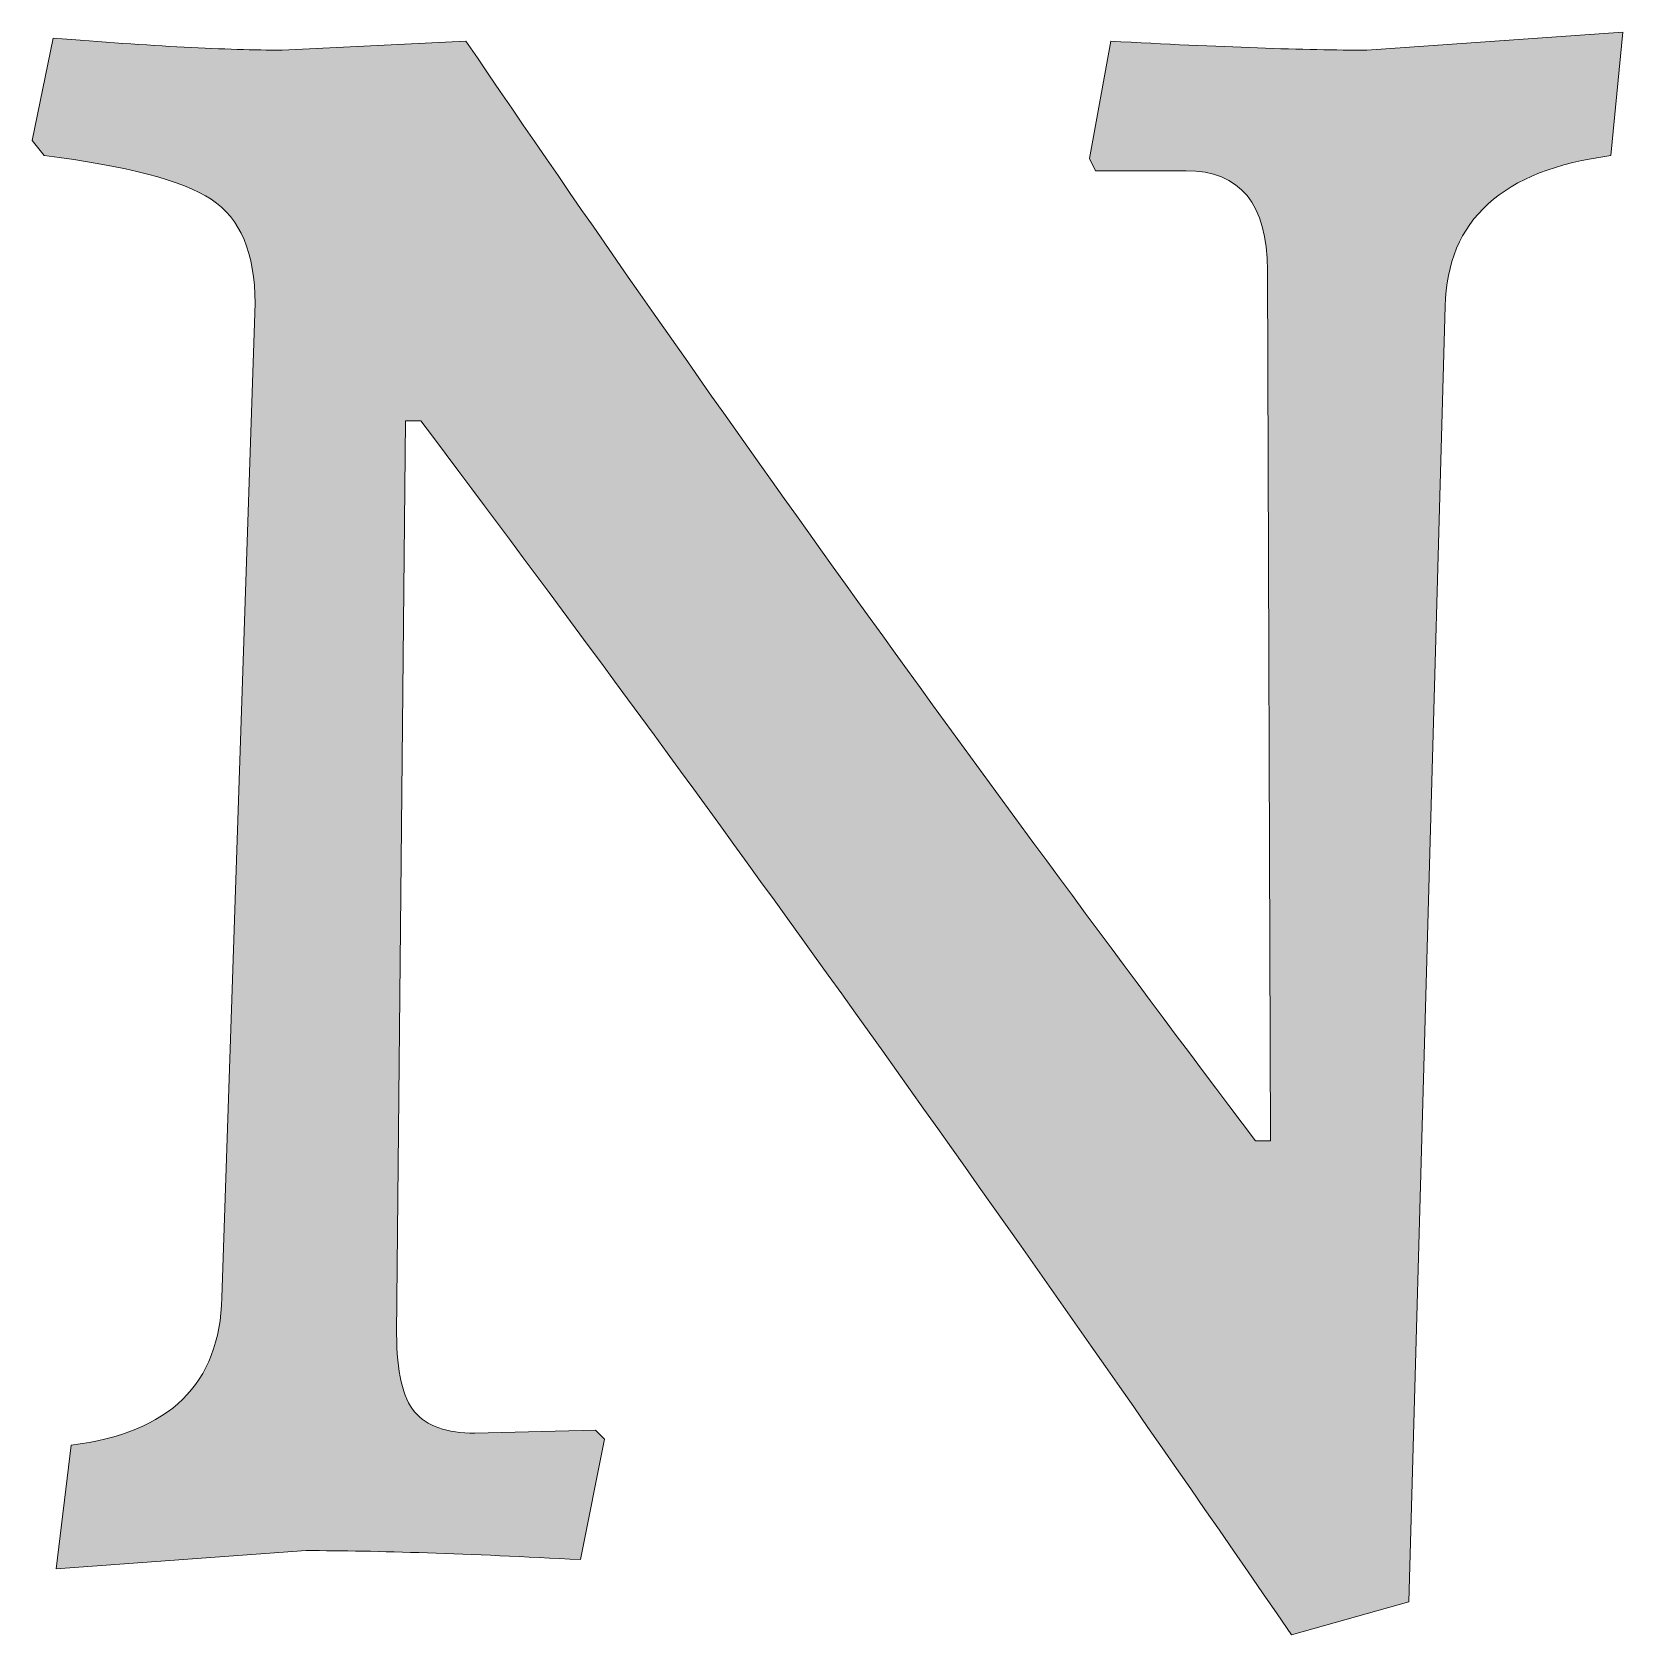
# Model space of a CAD drawing. Header units: inches. Extents: x 30.74 to 38.28, y -31.94 to -24.48.
# Drawn here: x 37.509 to 38.276, y -25.427 to -24.653 of the extents above; entities that cross this region are included whole.
import ezdxf

# ---------------------------------------------------------------- set-up
doc = ezdxf.new("R2010")
doc.units = ezdxf.units.IN
doc.header["$MEASUREMENT"] = 0
doc.layers.add('Layer 3', color=7, linetype='Continuous')

msp = doc.modelspace()

# ---------------------------------------------------------------- hatches: boundary and pattern name
at = {"layer": 'Layer 3', "true_color": 0xffffff}
h = msp.add_hatch(color=7, dxfattribs=at)
h.dxf.hatch_style = 2
edge = h.paths.add_edge_path()
edge.add_spline(control_points=[(38.06553, -24.72003), (38.06553, -24.72003), (38.02193, -24.72003), (38.02193, -24.72003), (38.02193, -24.72003), (38.01902, -24.71421), (38.01902, -24.71421), (38.01902, -24.71421), (38.02919, -24.65753), (38.02919, -24.65753), (38.0825, -24.66044), (38.12369, -24.66187), (38.15277, -24.66187), (38.15277, -24.66187), (38.27635, -24.65314), (38.27635, -24.65314), (38.27635, -24.65314), (38.27052, -24.71277), (38.27052, -24.71277), (38.21819, -24.71956), (38.19152, -24.74379), (38.19058, -24.78545), (38.19058, -24.78545), (38.17311, -25.4106), (38.17311, -25.4106), (38.17311, -25.4106), (38.11643, -25.42656), (38.11643, -25.42656), (37.96715, -25.20949), (37.82711, -25.01421), (37.69627, -24.8407), (37.69627, -24.8407), (37.68901, -24.8407), (37.68901, -24.8407), (37.68901, -24.8407), (37.68466, -25.2812), (37.68466, -25.2812), (37.68466, -25.29961), (37.68757, -25.31222), (37.69336, -25.31902), (37.69918, -25.32577), (37.70885, -25.32919), (37.72244, -25.32919), (37.72244, -25.32919), (37.7806, -25.32772), (37.7806, -25.32772), (37.7806, -25.32772), (37.78494, -25.3321), (37.78494, -25.3321), (37.78494, -25.3321), (37.77334, -25.39022), (37.77334, -25.39022), (37.71902, -25.38731), (37.67496, -25.38588), (37.64102, -25.38588), (37.64102, -25.38588), (37.52036, -25.39461), (37.52036, -25.39461), (37.52036, -25.39461), (37.52765, -25.33498), (37.52765, -25.33498), (37.5751, -25.32919), (37.59936, -25.30543), (37.60033, -25.26377), (37.60033, -25.26377), (37.61633, -24.78401), (37.61633, -24.78401), (37.61633, -24.75979), (37.60928, -24.74307), (37.59523, -24.73384), (37.58117, -24.72463), (37.55429, -24.71763), (37.51457, -24.71277), (37.51457, -24.71277), (37.50874, -24.70548), (37.50874, -24.70548), (37.50874, -24.70548), (37.51892, -24.65605), (37.51892, -24.65605), (37.5664, -24.65993), (37.60324, -24.66187), (37.62941, -24.66187), (37.62941, -24.66187), (37.71809, -24.65753), (37.71809, -24.65753), (37.83534, -24.83002), (37.96233, -25.00694), (38.099, -25.18814), (38.099, -25.18814), (38.10626, -25.18814), (38.10626, -25.18814), (38.10626, -25.18814), (38.10478, -24.76802), (38.10478, -24.76802), (38.10478, -24.73603), (38.0917, -24.72003), (38.06553, -24.72003)], knot_values=[0, 0, 0, 0, 1, 1, 1, 2, 2, 2, 3, 3, 3, 4, 4, 4, 5, 5, 5, 6, 6, 6, 7, 7, 7, 8, 8, 8, 9, 9, 9, 10, 10, 10, 11, 11, 11, 12, 12, 12, 13, 13, 13, 14, 14, 14, 15, 15, 15, 16, 16, 16, 17, 17, 17, 18, 18, 18, 19, 19, 19, 20, 20, 20, 21, 21, 21, 22, 22, 22, 23, 23, 23, 24, 24, 24, 25, 25, 25, 26, 26, 26, 27, 27, 27, 28, 28, 28, 29, 29, 29, 30, 30, 30, 31, 31, 31, 32, 32, 32, 32], degree=3, periodic=1)

# ---------------------------------------------------------------- linework, layer by layer
at = {"layer": 'Layer 3', "lineweight": 0}
msp.add_open_spline([(38.06553, -24.72003), (38.06553, -24.72003), (38.02193, -24.72003), (38.02193, -24.72003), (38.02193, -24.72003), (38.01902, -24.71421), (38.01902, -24.71421), (38.01902, -24.71421), (38.02919, -24.65753), (38.02919, -24.65753), (38.0825, -24.66044), (38.12369, -24.66187), (38.15277, -24.66187), (38.15277, -24.66187), (38.27635, -24.65314), (38.27635, -24.65314), (38.27635, -24.65314), (38.27052, -24.71277), (38.27052, -24.71277), (38.21819, -24.71956), (38.19152, -24.74379), (38.19058, -24.78545), (38.19058, -24.78545), (38.17311, -25.4106), (38.17311, -25.4106), (38.17311, -25.4106), (38.11643, -25.42656), (38.11643, -25.42656), (37.96715, -25.20949), (37.82711, -25.01421), (37.69627, -24.8407), (37.69627, -24.8407), (37.68901, -24.8407), (37.68901, -24.8407), (37.68901, -24.8407), (37.68466, -25.2812), (37.68466, -25.2812), (37.68466, -25.29961), (37.68757, -25.31222), (37.69336, -25.31902), (37.69918, -25.32577), (37.70885, -25.32919), (37.72244, -25.32919), (37.72244, -25.32919), (37.7806, -25.32772), (37.7806, -25.32772), (37.7806, -25.32772), (37.78494, -25.3321), (37.78494, -25.3321), (37.78494, -25.3321), (37.77334, -25.39022), (37.77334, -25.39022), (37.71902, -25.38731), (37.67496, -25.38588), (37.64102, -25.38588), (37.64102, -25.38588), (37.52036, -25.39461), (37.52036, -25.39461), (37.52036, -25.39461), (37.52765, -25.33498), (37.52765, -25.33498), (37.5751, -25.32919), (37.59936, -25.30543), (37.60033, -25.26377), (37.60033, -25.26377), (37.61633, -24.78401), (37.61633, -24.78401), (37.61633, -24.75979), (37.60928, -24.74307), (37.59523, -24.73384), (37.58117, -24.72463), (37.55429, -24.71763), (37.51457, -24.71277), (37.51457, -24.71277), (37.50874, -24.70548), (37.50874, -24.70548), (37.50874, -24.70548), (37.51892, -24.65605), (37.51892, -24.65605), (37.5664, -24.65993), (37.60324, -24.66187), (37.62941, -24.66187), (37.62941, -24.66187), (37.71809, -24.65753), (37.71809, -24.65753), (37.83534, -24.83002), (37.96233, -25.00694), (38.099, -25.18814), (38.099, -25.18814), (38.10626, -25.18814), (38.10626, -25.18814), (38.10626, -25.18814), (38.10478, -24.76802), (38.10478, -24.76802), (38.10478, -24.73603), (38.0917, -24.72003), (38.06553, -24.72003)], degree=3, knots=[0, 0, 0, 0, 1, 1, 1, 2, 2, 2, 3, 3, 3, 4, 4, 4, 5, 5, 5, 6, 6, 6, 7, 7, 7, 8, 8, 8, 9, 9, 9, 10, 10, 10, 11, 11, 11, 12, 12, 12, 13, 13, 13, 14, 14, 14, 15, 15, 15, 16, 16, 16, 17, 17, 17, 18, 18, 18, 19, 19, 19, 20, 20, 20, 21, 21, 21, 22, 22, 22, 23, 23, 23, 24, 24, 24, 25, 25, 25, 26, 26, 26, 27, 27, 27, 28, 28, 28, 29, 29, 29, 30, 30, 30, 31, 31, 31, 32, 32, 32, 32], dxfattribs=at)

doc.saveas('drawing.dxf')
